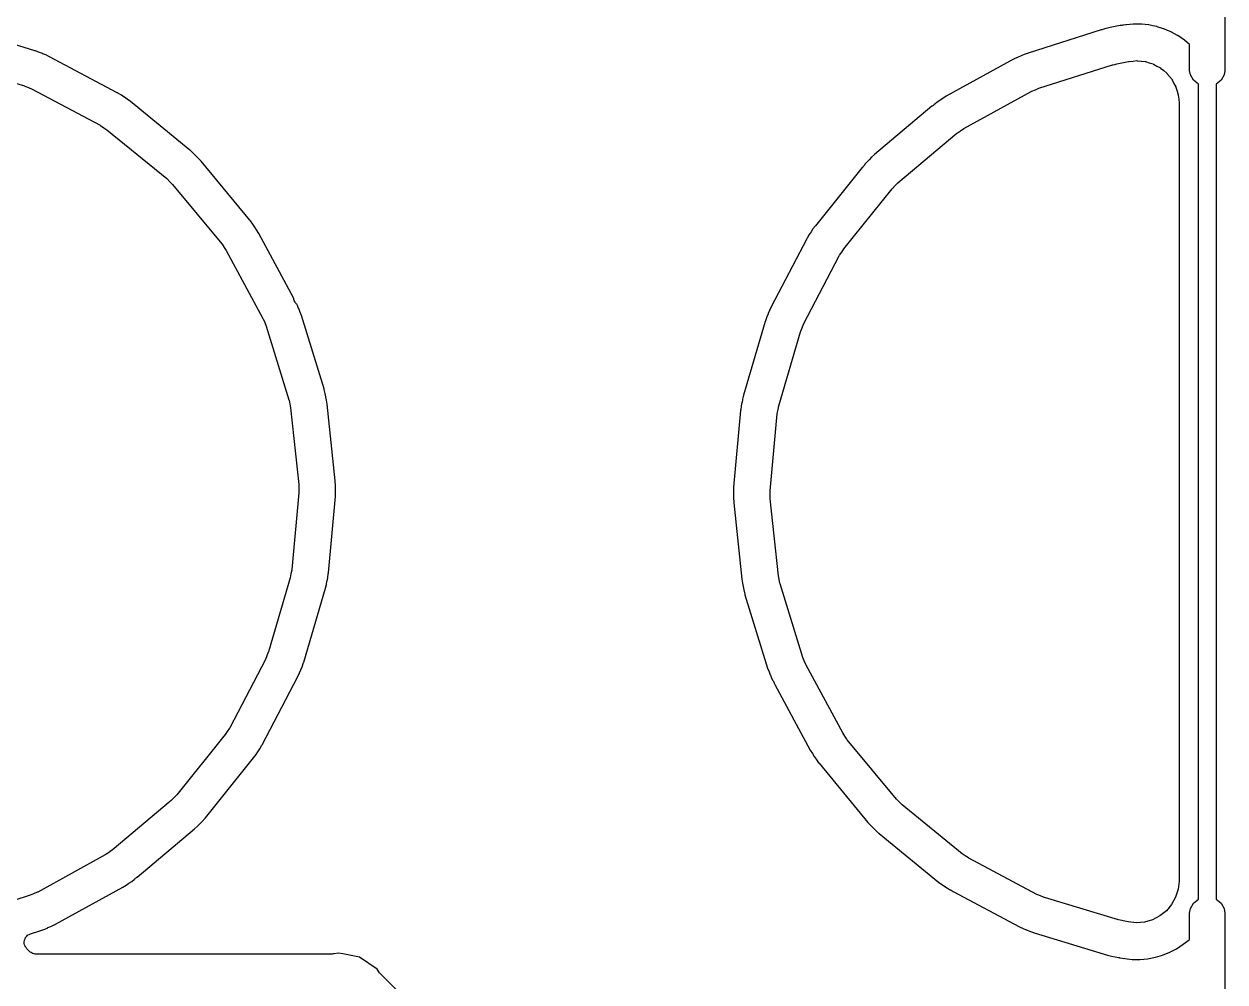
# Model space of a CAD drawing. Extents: x 40 to 174, y -137 to -40.
# Drawn here: x 84.85 to 101.85, y -95.04 to -81.48 of the extents above; entities that cross this region are included whole.
import ezdxf

# ---------------------------------------------------------------- set-up
doc = ezdxf.new("R2010")
doc.units = 0
doc.header["$MEASUREMENT"] = 0
doc.layers.add('BLACK', color=7, linetype='CONTINUOUS')

msp = doc.modelspace()

# ---------------------------------------------------------------- linework, layer by layer
at = {"layer": 'BLACK', "linetype": 'CONTINUOUS'}
for p, q in [((101.85, -80.0109), (101.85, -82.1369)), ((100.098, -81.5642), (99.0614, -81.8932)), ((100.102, -81.5629), (100.098, -81.5642)), ((100.107, -81.5615), (100.102, -81.5629)), ((100.165, -81.5467), (100.107, -81.5615)), ((100.168, -81.546), (100.165, -81.5466)), ((100.165, -81.5466), (100.165, -81.5467)), ((100.169, -81.5459), (100.168, -81.5459)), ((100.168, -81.5459), (100.168, -81.546)), ((100.224, -81.5322), (100.169, -81.5459)), ((100.366, -81.5041), (100.224, -81.5322)), ((100.369, -81.5046), (100.366, -81.5041)), ((100.38, -81.5025), (100.369, -81.5046)), ((100.391, -81.5023), (100.38, -81.5025)), ((100.402, -81.4984), (100.391, -81.5023)), ((100.391, -81.5023), (100.391, -81.5023)), ((100.412, -81.4964), (100.402, -81.4984)), ((100.413, -81.4963), (100.412, -81.4963)), ((100.412, -81.4963), (100.412, -81.4964)), ((100.412, -81.4964), (100.412, -81.4964)), ((100.446, -81.4917), (100.413, -81.4963)), ((100.452, -81.4908), (100.446, -81.4917)), ((100.446, -81.4917), (100.446, -81.4917)), ((100.446, -81.4917), (100.446, -81.4917)), ((100.503, -81.4867), (100.452, -81.4908)), ((100.504, -81.4866), (100.503, -81.4865)), ((100.503, -81.4865), (100.503, -81.4867)), ((100.551, -81.4823), (100.504, -81.4866)), ((100.552, -81.4823), (100.551, -81.4823)), ((100.554, -81.482), (100.552, -81.4823)), ((100.555, -81.4819), (100.554, -81.482)), ((100.612, -81.4827), (100.555, -81.4819)), ((100.613, -81.4827), (100.612, -81.4826)), ((100.612, -81.4826), (100.612, -81.4827)), ((100.669, -81.4831), (100.613, -81.4827)), ((100.671, -81.4833), (100.669, -81.4831)), ((100.672, -81.4836), (100.671, -81.4833)), ((100.673, -81.4836), (100.672, -81.4836)), ((100.721, -81.4889), (100.673, -81.4836)), ((100.722, -81.489), (100.721, -81.4889)), ((100.721, -81.4889), (100.721, -81.4889)), ((100.769, -81.494), (100.722, -81.489)), ((100.77, -81.4943), (100.769, -81.494)), ((100.772, -81.4943), (100.77, -81.4943)), ((100.773, -81.4945), (100.772, -81.4943)), ((100.829, -81.5063), (100.773, -81.4945)), ((100.83, -81.5065), (100.829, -81.5063)), ((100.829, -81.5063), (100.829, -81.5063)), ((100.885, -81.5178), (100.83, -81.5065)), ((100.886, -81.5183), (100.885, -81.5178)), ((100.888, -81.5189), (100.886, -81.5183)), ((100.889, -81.5191), (100.888, -81.5189)), ((100.934, -81.5335), (100.889, -81.5191)), ((100.935, -81.5336), (100.934, -81.5335)), ((100.935, -81.5338), (100.935, -81.5336)), ((100.98, -81.5479), (100.935, -81.5338)), ((100.982, -81.5484), (100.98, -81.5479)), ((100.983, -81.5487), (100.982, -81.5484)), ((100.985, -81.5492), (100.983, -81.5487)), ((101.037, -81.5715), (100.985, -81.5492)), ((101.037, -81.5716), (101.037, -81.5715)), ((101.038, -81.5719), (101.037, -81.5716)), ((101.089, -81.5936), (101.038, -81.5719)), ((101.091, -81.5945), (101.089, -81.5936)), ((101.092, -81.5954), (101.091, -81.5945)), ((101.093, -81.5958), (101.092, -81.5954)), ((101.135, -81.6188), (101.093, -81.5958)), ((85.0035, -81.8588), (84.3983, -81.6761)), ((101.135, -81.619), (101.135, -81.6188)), ((101.136, -81.6193), (101.135, -81.619)), ((101.178, -81.6418), (101.136, -81.6193)), ((101.179, -81.6425), (101.178, -81.6418)), ((101.18, -81.6431), (101.179, -81.6425)), ((101.182, -81.644), (101.18, -81.6431)), ((101.228, -81.6758), (101.182, -81.644)), ((101.228, -81.676), (101.228, -81.6758)), ((101.229, -81.6763), (101.228, -81.676)), ((101.275, -81.7079), (101.229, -81.6763)), ((101.277, -81.7091), (101.275, -81.7079)), ((101.278, -81.7101), (101.277, -81.7091)), ((101.279, -81.7108), (101.278, -81.7101)), ((101.315, -81.7413), (101.279, -81.7108)), ((101.316, -81.7415), (101.315, -81.7413)), ((101.316, -81.7419), (101.316, -81.7415)), ((101.35, -81.77), (101.316, -81.7419)), ((101.35, -82.1369), (101.35, -81.77)), ((85.0072, -81.8599), (85.0035, -81.8588)), ((85.0118, -81.8613), (85.0072, -81.8599)), ((85.0692, -81.8825), (85.0118, -81.8613)), ((85.1121, -81.9008), (85.0692, -81.8825)), ((85.113, -81.901), (85.1121, -81.9008)), ((85.1137, -81.9015), (85.113, -81.901)), ((85.1569, -81.9193), (85.1137, -81.9015)), ((85.2085, -81.9436), (85.1569, -81.9193)), ((86.169, -82.4542), (85.2085, -81.9436)), ((98.9634, -81.9321), (98.9203, -81.9499)), ((98.9642, -81.9316), (98.9634, -81.9321)), ((98.9651, -81.9314), (98.9642, -81.9316)), ((99.008, -81.9131), (98.9651, -81.9314)), ((99.0614, -81.8932), (99.008, -81.9131)), ((83.8087, -82.0418), (84.8532, -82.357)), ((98.8574, -81.9803), (97.9042, -82.5044)), ((98.8609, -81.9784), (98.8574, -81.9803)), ((98.8651, -81.9761), (98.8609, -81.9784)), ((98.9203, -81.9499), (98.8651, -81.9761)), ((99.2159, -82.3902), (100.256, -82.0602)), ((100.256, -82.0602), (100.264, -82.0577)), ((100.264, -82.0577), (100.293, -82.052)), ((100.293, -82.052), (100.321, -82.0434)), ((100.321, -82.0434), (100.484, -82.0113)), ((100.484, -82.0113), (100.487, -82.0107)), ((100.487, -82.0107), (100.488, -82.0106)), ((100.488, -82.0106), (100.492, -82.0098)), ((100.488, -82.0106), (100.488, -82.0106)), ((100.492, -82.0098), (100.548, -82.0051)), ((100.548, -82.0051), (100.604, -82)), ((100.604, -82), (100.607, -82.0003)), ((100.607, -82.0003), (100.609, -82.0001)), ((100.609, -82.0001), (100.665, -82.0064)), ((100.665, -82.0064), (100.721, -82.0123)), ((100.721, -82.0123), (100.723, -82.0129)), ((100.723, -82.0129), (100.725, -82.0132)), ((100.725, -82.0132), (100.779, -82.0303)), ((100.779, -82.0303), (100.833, -82.0469)), ((100.833, -82.0469), (100.835, -82.048)), ((100.835, -82.048), (100.837, -82.0487)), ((100.837, -82.0487), (100.886, -82.0758)), ((100.886, -82.0758), (100.936, -82.1026)), ((100.936, -82.1026), (100.937, -82.1041)), ((100.937, -82.1041), (100.939, -82.1052)), ((100.939, -82.1052), (100.982, -82.1413)), ((100.982, -82.1413), (101.026, -82.1772)), ((101.026, -82.1772), (101.027, -82.179)), ((101.027, -82.179), (101.029, -82.1805)), ((101.029, -82.1805), (101.064, -82.2243)), ((101.064, -82.2243), (101.1, -82.268)), ((101.1, -82.268), (101.101, -82.27)), ((101.101, -82.27), (101.102, -82.2719)), ((101.102, -82.2719), (101.128, -82.3216)), ((101.361, -82.2019), (101.35, -82.1369)), ((101.406, -82.2782), (101.361, -82.2019)), ((101.473, -82.3349), (101.406, -82.2782)), ((101.794, -82.2782), (101.727, -82.3349)), ((101.839, -82.2019), (101.794, -82.2782)), ((101.85, -82.1369), (101.839, -82.2019)), ((84.8532, -82.357), (84.8612, -82.3595)), ((84.8612, -82.3595), (84.9112, -82.381)), ((84.9112, -82.381), (84.9614, -82.4017)), ((84.9614, -82.4017), (85.9248, -82.9138)), ((86.1723, -82.456), (86.169, -82.4542)), ((86.1767, -82.4583), (86.1723, -82.456)), ((98.1523, -82.962), (99.1083, -82.4363)), ((99.1083, -82.4363), (99.1156, -82.4323)), ((99.1156, -82.4323), (99.1659, -82.4116)), ((99.1659, -82.4116), (99.2159, -82.3902)), ((101.128, -82.3216), (101.155, -82.3714)), ((101.155, -82.3714), (101.155, -82.3736)), ((101.155, -82.3736), (101.156, -82.3757)), ((101.156, -82.3757), (101.172, -82.4295)), ((101.172, -82.4295), (101.189, -82.4835)), ((101.475, -82.3356), (101.473, -82.3349)), ((101.475, -93.8644), (101.475, -82.3356)), ((101.727, -82.3349), (101.725, -82.3356)), ((101.725, -82.3356), (101.725, -93.8644)), ((86.2289, -82.4902), (86.1767, -82.4583)), ((86.2673, -82.5165), (86.2289, -82.4902)), ((86.2681, -82.5169), (86.2673, -82.5165)), ((86.2688, -82.5175), (86.2681, -82.5169)), ((86.3077, -82.5433), (86.2688, -82.5175)), ((86.3536, -82.5772), (86.3077, -82.5433)), ((87.1967, -83.2646), (86.3536, -82.5772)), ((97.7328, -82.6214), (97.7254, -82.63)), ((97.7416, -82.6141), (97.7328, -82.6214)), ((97.742, -82.6134), (97.7416, -82.6141)), ((97.7768, -82.5875), (97.742, -82.6134)), ((97.8156, -82.5617), (97.7768, -82.5875)), ((97.8163, -82.5611), (97.8156, -82.5617)), ((97.8171, -82.5607), (97.8163, -82.5611)), ((97.8556, -82.5343), (97.8171, -82.5607)), ((97.9042, -82.5044), (97.8556, -82.5343)), ((101.189, -82.4835), (101.189, -82.4858)), ((101.189, -82.4858), (101.189, -82.488)), ((101.189, -82.488), (101.195, -82.5439)), ((101.195, -82.5439), (101.2, -82.6)), ((101.2, -82.6), (101.2, -93.6)), ((97.7017, -82.6458), (96.8877, -83.3289)), ((97.7049, -82.6446), (97.7017, -82.6458)), ((97.7129, -82.6379), (97.7049, -82.6446)), ((97.7219, -82.6328), (97.7129, -82.6379)), ((97.7254, -82.63), (97.7219, -82.6328)), ((85.9248, -82.9138), (85.9322, -82.9178)), ((85.9322, -82.9178), (85.9771, -82.9485)), ((85.9771, -82.9485), (86.0223, -82.9786)), ((98.1074, -82.9927), (98.1523, -82.962)), ((86.0223, -82.9786), (86.8679, -83.668)), ((97.2199, -83.7295), (98.0556, -83.0282)), ((98.0556, -83.0281), (98.0621, -83.0228)), ((98.0556, -83.0282), (98.0556, -83.0281)), ((98.0556, -83.0281), (98.0556, -83.0281)), ((98.0621, -83.0228), (98.1074, -82.9927)), ((87.1999, -83.2673), (87.1967, -83.2646)), ((87.2034, -83.2702), (87.1999, -83.2673)), ((87.2485, -83.3116), (87.2034, -83.2702)), ((87.2811, -83.3449), (87.2485, -83.3116)), ((87.2818, -83.3454), (87.2811, -83.3449)), ((87.2823, -83.3462), (87.2818, -83.3454)), ((87.3155, -83.379), (87.2823, -83.3462)), ((87.3539, -83.4212), (87.3155, -83.379)), ((88.0473, -84.2592), (87.3539, -83.4212)), ((96.7454, -83.4766), (96.7413, -83.4846)), ((96.7475, -83.4741), (96.7454, -83.4766)), ((96.7512, -83.4694), (96.7475, -83.4741)), ((96.7534, -83.4632), (96.7512, -83.4694)), ((96.7789, -83.4351), (96.7534, -83.4632)), ((96.8119, -83.4023), (96.7789, -83.4351)), ((96.8125, -83.4015), (96.8119, -83.4023)), ((96.8132, -83.401), (96.8125, -83.4015)), ((96.8459, -83.3676), (96.8132, -83.401)), ((96.8877, -83.3289), (96.8459, -83.3676)), ((96.7115, -83.513), (96.0508, -84.335)), ((96.7132, -83.5115), (96.7115, -83.513)), ((96.7214, -83.5065), (96.7132, -83.5115)), ((96.7293, -83.4967), (96.7214, -83.5065)), ((96.7386, -83.4881), (96.7293, -83.4967)), ((96.7413, -83.4846), (96.7386, -83.4881)), ((86.8679, -83.668), (86.8743, -83.6734)), ((86.8743, -83.6734), (86.9124, -83.7123)), ((86.9124, -83.7123), (86.951, -83.7506)), ((86.951, -83.7506), (87.6465, -84.5911)), ((96.4545, -84.6635), (97.138, -83.8132)), ((97.138, -83.8132), (97.1433, -83.8067)), ((97.138, -83.8132), (97.138, -83.8132)), ((97.138, -83.8132), (97.138, -83.8132)), ((97.1433, -83.8067), (97.1819, -83.7683)), ((97.1819, -83.7683), (97.2199, -83.7295)), ((88.0498, -84.2622), (88.0473, -84.2592)), ((88.0529, -84.266), (88.0498, -84.2622)), ((88.0891, -84.3154), (88.0529, -84.266)), ((88.1146, -84.3544), (88.0891, -84.3154)), ((88.1152, -84.355), (88.1146, -84.3544)), ((88.1155, -84.3558), (88.1152, -84.355)), ((88.1417, -84.3946), (88.1155, -84.3558)), ((88.1712, -84.4434), (88.1417, -84.3946)), ((88.664, -85.3546), (88.1712, -84.4434)), ((95.9646, -84.4604), (95.9331, -84.5128)), ((95.9907, -84.4217), (95.9646, -84.4604)), ((95.9911, -84.4209), (95.9907, -84.4217)), ((95.9917, -84.4203), (95.9911, -84.4209)), ((96.0172, -84.3812), (95.9917, -84.4203)), ((96.0508, -84.335), (96.0172, -84.3812)), ((87.6465, -84.5911), (87.6518, -84.5976)), ((87.6518, -84.5976), (87.6816, -84.6432)), ((87.6816, -84.6432), (87.712, -84.6882)), ((95.9291, -84.5204), (95.4252, -85.4846)), ((95.931, -84.5169), (95.9291, -84.5204)), ((95.9291, -84.5204), (95.9291, -84.5204)), ((95.9331, -84.5128), (95.931, -84.5169)), ((96.4247, -84.709), (96.4545, -84.6635)), ((87.712, -84.6882), (88.2309, -85.6479)), ((95.885, -85.7284), (96.3903, -84.7615)), ((96.3903, -84.7615), (96.3943, -84.7541)), ((96.3943, -84.7541), (96.4247, -84.709)), ((88.6638, -85.3579), (88.664, -85.3546)), ((88.6676, -85.3715), (88.6638, -85.3579)), ((88.6697, -85.3855), (88.6676, -85.3715)), ((88.6713, -85.3885), (88.6697, -85.3855)), ((88.6713, -85.3887), (88.6713, -85.3885)), ((88.6736, -85.393), (88.6713, -85.3887)), ((88.6757, -85.4004), (88.6736, -85.393)), ((88.6776, -85.4043), (88.6757, -85.4004)), ((88.6856, -85.4155), (88.6776, -85.4043)), ((88.692, -85.4276), (88.6856, -85.4155)), ((88.6983, -85.4333), (88.692, -85.4276)), ((88.7033, -85.4402), (88.6983, -85.4333)), ((88.71, -85.4448), (88.7033, -85.4402)), ((88.7187, -85.4634), (88.71, -85.4448)), ((88.7361, -85.5065), (88.7187, -85.4634)), ((88.7366, -85.5073), (88.7361, -85.5065)), ((88.7368, -85.5082), (88.7366, -85.5073)), ((88.7549, -85.5512), (88.7368, -85.5082)), ((95.4252, -85.4846), (95.4012, -85.5363)), ((88.2309, -85.6479), (88.231, -85.6479)), ((88.231, -85.6479), (88.231, -85.6479)), ((88.231, -85.6479), (88.2349, -85.6553)), ((88.2349, -85.6553), (88.2553, -85.7057)), ((88.7744, -85.6048), (88.7549, -85.5512)), ((89.0961, -86.6437), (88.7744, -85.6048)), ((95.343, -85.6862), (95.3418, -85.6902)), ((95.3443, -85.6818), (95.343, -85.6862)), ((95.365, -85.6242), (95.3443, -85.6818)), ((95.3831, -85.5813), (95.365, -85.6242)), ((95.3832, -85.5805), (95.3831, -85.5813)), ((95.3837, -85.5797), (95.3832, -85.5805)), ((95.4012, -85.5363), (95.3837, -85.5797)), ((88.2553, -85.7057), (88.2763, -85.7558)), ((88.2763, -85.7558), (88.599, -86.798)), ((95.3418, -85.6902), (95.0348, -86.7337)), ((95.5332, -86.8836), (95.8411, -85.837)), ((95.8411, -85.837), (95.8435, -85.8289)), ((95.8435, -85.8289), (95.8646, -85.7788)), ((95.8646, -85.7788), (95.885, -85.7284)), ((89.0973, -86.6478), (89.0961, -86.6437)), ((89.0987, -86.6524), (89.0973, -86.6478)), ((89.1133, -86.7117), (89.0987, -86.6524)), ((88.599, -86.798), (88.6015, -86.806)), ((88.6015, -86.806), (88.6117, -86.8594)), ((88.6117, -86.8594), (88.6226, -86.9127)), ((89.122, -86.7574), (89.1133, -86.7117)), ((89.1224, -86.7583), (89.122, -86.7574)), ((89.1224, -86.7592), (89.1224, -86.7583)), ((89.1318, -86.805), (89.1224, -86.7592)), ((89.1405, -86.8614), (89.1318, -86.805)), ((89.2543, -87.9431), (89.1405, -86.8614)), ((95.0122, -86.8368), (95.0029, -86.8824)), ((95.0123, -86.8359), (95.0122, -86.8368)), ((95.0126, -86.8351), (95.0123, -86.8359)), ((95.0213, -86.7892), (95.0126, -86.8351)), ((95.0348, -86.7337), (95.0213, -86.7892)), ((88.6226, -86.9127), (88.7367, -87.9977)), ((94.9929, -86.9518), (94.8944, -88.0349)), ((94.9933, -86.9477), (94.9929, -86.9518)), ((94.9938, -86.9429), (94.9933, -86.9477)), ((95.0029, -86.8824), (94.9938, -86.9429)), ((95.4124, -88.0852), (95.5112, -86.9986)), ((95.5112, -86.9986), (95.512, -86.9903)), ((95.512, -86.9903), (95.523, -86.937)), ((95.523, -86.937), (95.5332, -86.8836)), ((88.7367, -87.9977), (88.7376, -88.0061)), ((88.7376, -88.0061), (88.7372, -88.0605)), ((88.7372, -88.0605), (88.7376, -88.1148)), ((89.2547, -87.9471), (89.2543, -87.9431)), ((89.2552, -87.9519), (89.2547, -87.9471)), ((89.258, -88.013), (89.2552, -87.9519)), ((89.2576, -88.0596), (89.258, -88.013)), ((89.2578, -88.0604), (89.2576, -88.0596)), ((89.2576, -88.0613), (89.2578, -88.0604)), ((89.258, -88.1081), (89.2576, -88.0613)), ((94.8944, -88.0349), (94.892, -88.0919)), ((88.7376, -88.1148), (88.6388, -89.2014)), ((89.1571, -89.2481), (89.2556, -88.1651)), ((89.2556, -88.1651), (89.258, -88.1081)), ((94.892, -88.0919), (94.8924, -88.1386)), ((94.8924, -88.1404), (94.892, -88.187)), ((94.892, -88.187), (94.8948, -88.2481)), ((94.8924, -88.1386), (94.8922, -88.1395)), ((94.8922, -88.1395), (94.8924, -88.1404)), ((95.4128, -88.1395), (95.4124, -88.0852)), ((95.4124, -88.1939), (95.4128, -88.1395)), ((95.4133, -88.2023), (95.4124, -88.1939)), ((95.5274, -89.2873), (95.4133, -88.2023)), ((94.8948, -88.2481), (94.8953, -88.2529)), ((94.8953, -88.2529), (94.8957, -88.2569)), ((94.8957, -88.2569), (95.0095, -89.3386)), ((88.638, -89.2097), (88.627, -89.263)), ((88.6388, -89.2014), (88.638, -89.2097)), ((89.1471, -89.3176), (89.1562, -89.2571)), ((89.1562, -89.2571), (89.1567, -89.2523)), ((89.1567, -89.2523), (89.1571, -89.2481)), ((88.6168, -89.3164), (88.3089, -90.363)), ((88.627, -89.263), (88.6168, -89.3164)), ((89.1152, -89.4663), (89.1287, -89.4108)), ((89.1287, -89.4108), (89.1374, -89.3649)), ((89.1374, -89.3649), (89.1377, -89.3641)), ((89.1377, -89.3641), (89.1378, -89.3632)), ((89.1378, -89.3632), (89.1471, -89.3176)), ((95.0095, -89.3386), (95.0182, -89.395)), ((95.0182, -89.395), (95.0276, -89.4409)), ((95.5383, -89.3406), (95.5274, -89.2873)), ((95.5485, -89.394), (95.5383, -89.3406)), ((95.551, -89.402), (95.5485, -89.394)), ((95.8737, -90.4442), (95.551, -89.402)), ((88.8082, -90.5098), (89.1152, -89.4663)), ((95.0276, -89.4409), (95.0277, -89.4418)), ((95.0277, -89.4418), (95.028, -89.4426)), ((95.028, -89.4426), (95.0367, -89.4883)), ((95.0367, -89.4883), (95.0513, -89.5476)), ((95.0513, -89.5476), (95.0526, -89.552)), ((95.0526, -89.552), (95.0539, -89.5563)), ((95.0539, -89.5563), (95.3756, -90.5952)), ((88.2854, -90.4212), (88.265, -90.4716)), ((88.3065, -90.3711), (88.2854, -90.4212)), ((88.3089, -90.363), (88.3065, -90.3711)), ((95.8947, -90.4943), (95.8737, -90.4442)), ((88.265, -90.4716), (87.7597, -91.4385)), ((88.7667, -90.6196), (88.7669, -90.6187)), ((88.7669, -90.6187), (88.785, -90.5758)), ((88.785, -90.5758), (88.8057, -90.5182)), ((88.8057, -90.5182), (88.8071, -90.5136)), ((88.8071, -90.5136), (88.8082, -90.5098)), ((95.3756, -90.5952), (95.3951, -90.6488)), ((95.9151, -90.5447), (95.8947, -90.4943)), ((95.919, -90.5521), (95.9151, -90.5447)), ((96.438, -91.5118), (95.919, -90.5521)), ((95.919, -90.5521), (95.919, -90.5521)), ((95.919, -90.5521), (95.919, -90.5521)), ((88.221, -91.6793), (88.7248, -90.7154)), ((88.7248, -90.7154), (88.7488, -90.6637)), ((88.7488, -90.6637), (88.7663, -90.6203)), ((88.7663, -90.6203), (88.7667, -90.6196)), ((95.3951, -90.6488), (95.4132, -90.6919)), ((95.4132, -90.6919), (95.4134, -90.6927)), ((95.4134, -90.6927), (95.4139, -90.6935)), ((95.4139, -90.6935), (95.4313, -90.7366)), ((95.4313, -90.7366), (95.4474, -90.771)), ((95.4474, -90.771), (95.4523, -90.7754)), ((95.4523, -90.7754), (95.4568, -90.784)), ((95.4568, -90.784), (95.4629, -90.7914)), ((95.4629, -90.7914), (95.4651, -90.7953)), ((95.4651, -90.7953), (95.4691, -90.8067)), ((95.4691, -90.8067), (95.4749, -90.8174)), ((95.4749, -90.8174), (95.4764, -90.8274)), ((95.4764, -90.8274), (95.4766, -90.8281)), ((95.4766, -90.8281), (95.9788, -91.7566)), ((87.7557, -91.4459), (87.7253, -91.491)), ((87.7597, -91.4385), (87.7557, -91.4459)), ((87.6955, -91.5365), (87.012, -92.3868)), ((87.7253, -91.491), (87.6955, -91.5365)), ((96.4684, -91.5568), (96.438, -91.5118)), ((96.4982, -91.6024), (96.4684, -91.5568)), ((96.5035, -91.6089), (96.4982, -91.6024)), ((97.199, -92.4494), (96.5035, -91.6089)), ((88.1328, -91.8188), (88.1583, -91.7797)), ((88.1583, -91.7797), (88.1589, -91.7791)), ((88.1589, -91.7791), (88.1593, -91.7783)), ((88.1593, -91.7783), (88.1854, -91.7396)), ((88.1854, -91.7396), (88.2168, -91.6873)), ((88.2168, -91.6873), (88.219, -91.6831)), ((88.219, -91.6831), (88.221, -91.6793)), ((95.9788, -91.7566), (96.0083, -91.8054)), ((96.0083, -91.8054), (96.0344, -91.8441)), ((87.4177, -92.7127), (88.0992, -91.865)), ((88.0992, -91.865), (88.1328, -91.8188)), ((96.0344, -91.8441), (96.0348, -91.845)), ((96.0348, -91.845), (96.0354, -91.8456)), ((96.0354, -91.8456), (96.0609, -91.8846)), ((96.0609, -91.8846), (96.0971, -91.934)), ((96.0971, -91.934), (96.1, -91.9375)), ((96.1, -91.9375), (96.1028, -91.941)), ((96.1028, -91.941), (96.7961, -92.7788)), ((86.9301, -92.4705), (86.0944, -93.1718)), ((86.9681, -92.4316), (86.9301, -92.4705)), ((87.0067, -92.3933), (86.9681, -92.4316)), ((87.012, -92.3868), (87.0067, -92.3933)), ((97.2376, -92.4877), (97.199, -92.4494)), ((97.2757, -92.5266), (97.2376, -92.4877)), ((97.2821, -92.532), (97.2757, -92.5266)), ((98.1277, -93.2214), (97.2821, -92.532)), ((87.3041, -92.8324), (87.3368, -92.799)), ((87.3368, -92.799), (87.3375, -92.7985)), ((87.3375, -92.7985), (87.338, -92.7977)), ((87.338, -92.7977), (87.3711, -92.7649)), ((87.3711, -92.7649), (87.4121, -92.7196)), ((87.4121, -92.7196), (87.4151, -92.716)), ((87.4151, -92.716), (87.4177, -92.7127)), ((96.7961, -92.7788), (96.8345, -92.821)), ((96.8345, -92.821), (96.8677, -92.8538)), ((86.4483, -93.5542), (87.2623, -92.8711)), ((87.2623, -92.8711), (87.3041, -92.8324)), ((96.8677, -92.8538), (96.8682, -92.8546)), ((96.8682, -92.8546), (96.8689, -92.8551)), ((96.8689, -92.8551), (96.9015, -92.8884)), ((96.9015, -92.8884), (96.9466, -92.9298)), ((96.9466, -92.9298), (96.9502, -92.9328)), ((96.9502, -92.9328), (96.9535, -92.9355)), ((96.9535, -92.9355), (97.7964, -93.6228)), ((85.9977, -93.238), (85.0417, -93.7637)), ((86.0426, -93.2073), (85.9977, -93.238)), ((86.0879, -93.1772), (86.0426, -93.2073)), ((86.0944, -93.1719), (86.0879, -93.1772)), ((86.0944, -93.1718), (86.0944, -93.1719)), ((86.0944, -93.1719), (86.0944, -93.1719)), ((98.1729, -93.2515), (98.1277, -93.2214)), ((98.2178, -93.2822), (98.1729, -93.2515)), ((98.2252, -93.2862), (98.2178, -93.2822)), ((99.1886, -93.7983), (98.2252, -93.2862)), ((98.2252, -93.2862), (98.2252, -93.2862)), ((98.2252, -93.2862), (98.2252, -93.2862)), ((86.2458, -93.6955), (86.2944, -93.6657)), ((86.2944, -93.6657), (86.3329, -93.6393)), ((86.3329, -93.6393), (86.3337, -93.6389)), ((86.3337, -93.6389), (86.3344, -93.6383)), ((86.3344, -93.6383), (86.3732, -93.6125)), ((86.3732, -93.6125), (86.408, -93.5866)), ((86.408, -93.5866), (86.4084, -93.5859)), ((86.4084, -93.5859), (86.4172, -93.5786)), ((86.4172, -93.5786), (86.4246, -93.57)), ((86.4246, -93.57), (86.4281, -93.5672)), ((86.4281, -93.5672), (86.4371, -93.5621)), ((86.4371, -93.5621), (86.4451, -93.5554)), ((86.4451, -93.5554), (86.4483, -93.5542)), ((97.7964, -93.6228), (97.8423, -93.6567)), ((97.8423, -93.6567), (97.8812, -93.6825)), ((101.2, -93.6084), (101.187, -93.7247)), ((101.2, -93.6), (101.2, -93.6084)), ((84.9341, -93.8098), (83.8942, -94.1398)), ((84.9841, -93.7884), (84.9341, -93.8098)), ((85.0344, -93.7677), (84.9841, -93.7884)), ((85.0417, -93.7637), (85.0344, -93.7677)), ((85.2927, -94.2196), (86.2458, -93.6955)), ((97.8812, -93.6825), (97.8818, -93.6831)), ((97.8818, -93.6831), (97.8827, -93.6835)), ((97.8827, -93.6835), (97.9211, -93.7098)), ((97.9211, -93.7098), (97.9484, -93.7265)), ((97.9484, -93.7265), (97.9502, -93.728)), ((97.9502, -93.728), (97.9524, -93.7289)), ((97.9524, -93.7289), (97.9592, -93.7331)), ((97.9592, -93.7331), (97.9619, -93.7345)), ((97.9619, -93.7345), (97.9619, -93.7345)), ((97.9619, -93.7345), (97.9667, -93.7371)), ((97.9667, -93.7371), (97.9749, -93.7395)), ((97.9749, -93.7395), (97.9789, -93.7414)), ((97.9789, -93.7414), (97.9894, -93.7491)), ((97.9894, -93.7491), (98.0009, -93.7552)), ((98.0009, -93.7552), (98.0028, -93.7574)), ((98.0028, -93.7574), (98.9415, -94.2564)), ((99.2388, -93.819), (99.1886, -93.7983)), ((99.2888, -93.8405), (99.2388, -93.819)), ((99.2968, -93.843), (99.2888, -93.8405)), ((100.341, -94.1582), (99.2968, -93.843)), ((101.151, -93.8364), (101.095, -93.939)), ((101.187, -93.7247), (101.151, -93.8364)), ((101.095, -93.939), (101.02, -94.0287)), ((101.35, -94.0631), (101.361, -93.9981)), ((101.361, -93.9981), (101.406, -93.9218)), ((101.406, -93.9218), (101.473, -93.8651)), ((101.473, -93.8651), (101.475, -93.8644)), ((101.725, -93.8644), (101.727, -93.8651)), ((101.727, -93.8651), (101.794, -93.9218)), ((101.794, -93.9218), (101.839, -93.9981)), ((101.839, -93.9981), (101.85, -94.0631)), ((100.456, -94.1809), (100.341, -94.1582)), ((100.457, -94.1809), (100.456, -94.1809)), ((100.479, -94.1877), (100.457, -94.1809)), ((100.596, -94.2), (100.479, -94.1877)), ((100.712, -94.1894), (100.596, -94.2)), ((100.825, -94.1563), (100.712, -94.1894)), ((100.929, -94.1021), (100.825, -94.1563)), ((101.02, -94.0287), (100.929, -94.1021)), ((101.35, -94.4294), (101.35, -94.0631)), ((101.85, -94.0631), (101.85, -97.0149)), ((84.9219, -94.3632), (84.9389, -94.3543)), ((84.9389, -94.3543), (85.0886, -94.3068)), ((85.0886, -94.3068), (85.142, -94.2869)), ((85.142, -94.2869), (85.1849, -94.2686)), ((85.1849, -94.2686), (85.1858, -94.2683)), ((85.1858, -94.2683), (85.1866, -94.2679)), ((85.1866, -94.2679), (85.2297, -94.2501)), ((85.2297, -94.2501), (85.2848, -94.2239)), ((85.2848, -94.2239), (85.289, -94.2216)), ((85.289, -94.2216), (85.2927, -94.2196)), ((98.9415, -94.2564), (98.9931, -94.2807)), ((98.9931, -94.2807), (99.0363, -94.2985)), ((99.0363, -94.2985), (99.037, -94.299)), ((99.037, -94.299), (99.0379, -94.2992)), ((99.0379, -94.2992), (99.0808, -94.3175)), ((99.0808, -94.3175), (99.1382, -94.3387)), ((99.1382, -94.3387), (99.1428, -94.3401)), ((99.1428, -94.3401), (99.1464, -94.3412)), ((99.1464, -94.3412), (100.188, -94.6556)), ((84.8508, -94.4864), (84.8525, -94.4673)), ((84.8516, -94.4893), (84.8508, -94.4864)), ((84.8515, -94.4922), (84.8516, -94.4893)), ((84.8573, -94.5105), (84.8515, -94.4922)), ((84.8525, -94.4673), (84.8533, -94.4481)), ((84.8533, -94.4481), (84.8544, -94.4454)), ((84.8544, -94.4454), (84.8547, -94.4425)), ((84.8547, -94.4425), (84.8628, -94.4251)), ((84.8622, -94.529), (84.8573, -94.5105)), ((84.8639, -94.5314), (84.8622, -94.529)), ((84.8628, -94.4251), (84.8701, -94.4073)), ((84.8701, -94.4073), (84.8721, -94.4052)), ((84.8721, -94.4052), (84.8733, -94.4025)), ((84.8733, -94.4025), (84.8869, -94.3889)), ((84.8869, -94.3889), (84.8998, -94.3748)), ((84.8998, -94.3748), (84.9024, -94.3734)), ((84.9024, -94.3734), (84.9045, -94.3713)), ((84.9045, -94.3713), (84.9219, -94.3632)), ((101.164, -94.5662), (101.259, -94.5038)), ((101.259, -94.5038), (101.341, -94.4382)), ((101.341, -94.4382), (101.35, -94.4294)), ((84.8648, -94.5342), (84.8639, -94.5314)), ((84.8765, -94.5494), (84.8648, -94.5342)), ((84.8875, -94.5652), (84.8765, -94.5494)), ((84.9272, -94.6048), (84.8875, -94.5652)), ((84.9317, -94.608), (84.9272, -94.6048)), ((84.9353, -94.6123), (84.9317, -94.608)), ((84.9497, -94.6206), (84.9353, -94.6123)), ((84.9633, -94.6301), (84.9497, -94.6206)), ((84.9687, -94.6315), (84.9633, -94.6301)), ((84.9735, -94.6343), (84.9687, -94.6315)), ((84.9899, -94.6372), (84.9735, -94.6343)), ((85.0059, -94.6415), (84.9899, -94.6372)), ((85.0115, -94.641), (85.0059, -94.6415)), ((85.017, -94.642), (85.0115, -94.641)), ((89.2128, -94.642), (85.017, -94.642)), ((89.2251, -94.6398), (89.2128, -94.642)), ((89.2376, -94.6396), (89.2251, -94.6398)), ((89.3, -94.6272), (89.2376, -94.6396)), ((89.3624, -94.6396), (89.3, -94.6272)), ((89.5958, -94.686), (89.3624, -94.6396)), ((89.3624, -94.6396), (89.3624, -94.6396)), ((89.8465, -94.8535), (89.5958, -94.686)), ((100.188, -94.6556), (100.243, -94.6693)), ((100.243, -94.6693), (100.349, -94.6903)), ((100.349, -94.6903), (100.353, -94.6907)), ((100.353, -94.6907), (100.359, -94.6925)), ((100.359, -94.6925), (100.366, -94.6927)), ((100.366, -94.6927), (100.431, -94.706)), ((100.753, -94.7082), (100.865, -94.6869)), ((100.865, -94.6869), (100.966, -94.6573)), ((100.966, -94.6573), (101.071, -94.6146)), ((101.071, -94.6146), (101.164, -94.5662)), ((89.8818, -94.9064), (89.8465, -94.8535)), ((100.431, -94.706), (100.535, -94.7169)), ((100.535, -94.7169), (100.649, -94.7177)), ((100.649, -94.7177), (100.753, -94.7082)), ((89.8905, -94.9154), (89.8818, -94.9064)), ((89.8976, -94.9256), (89.8905, -94.9154)), ((93.0744, -98.1024), (89.8976, -94.9256))]:
    msp.add_line(p, q, dxfattribs=at)

doc.saveas('drawing.dxf')
